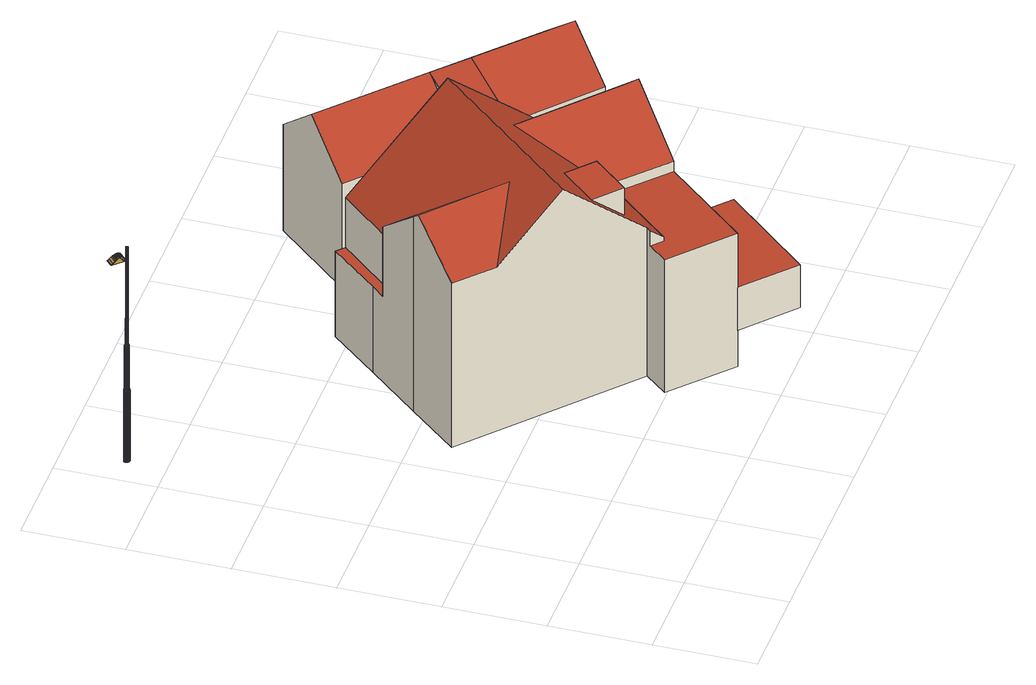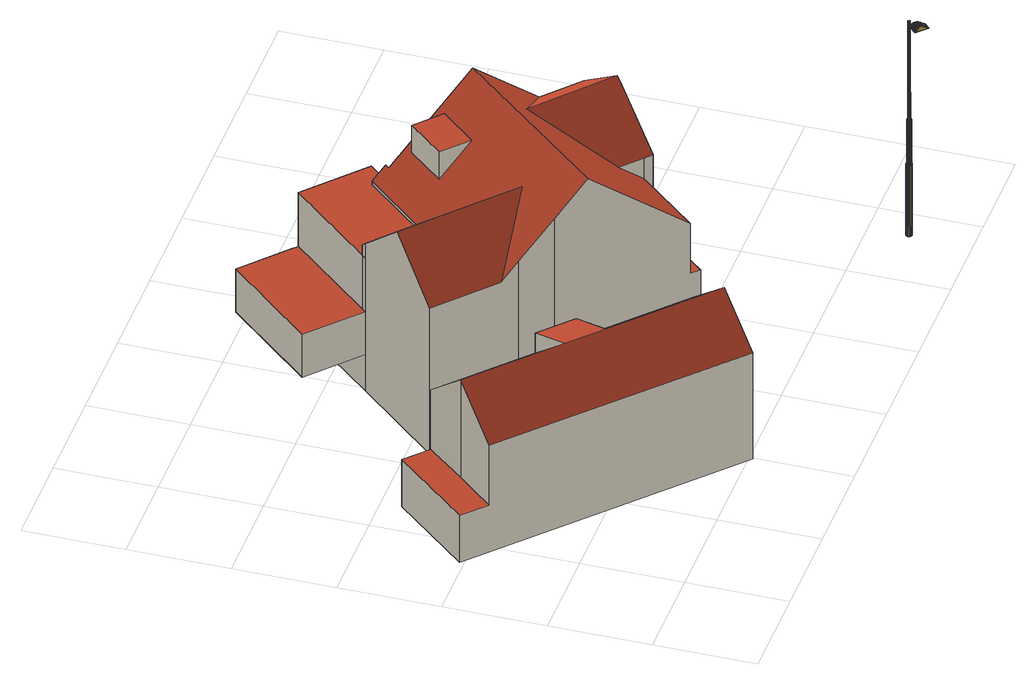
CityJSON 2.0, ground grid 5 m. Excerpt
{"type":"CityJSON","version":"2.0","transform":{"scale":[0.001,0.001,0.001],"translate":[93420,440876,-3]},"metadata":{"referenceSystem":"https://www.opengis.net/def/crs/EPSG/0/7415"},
"CityObjects":{
"cityfurniture1":{"type":"CityFurniture","attributes":{"Lichtpunttype":"Straatverlichting","Brondatum":"12-06-2019","Buurt_nummer":"62","Masttype":"TRAMMAST LPH 10M","Lamptype":"CPO-TW 140W KL.728","Buurtnaam":"Hillegersberg Noord","Nummer":"15","Uithoudertype":"UITHOUDER OV CONVERSIEMODEL","Geplaatst_op":"02-12-2010","Wijknummer":"6","Nivo":"0","Datum_laatste_mutatie":"07-06-2019","Straatnaam":"Straatweg","Thema":"Lichtmasten","Beheerobject":"71935/OVL-015","Armatuurtype":"4767 ARM SGS 453 1X CPO-TW 140W K EB OC FG EVSA VLAK GLAS LS-6","Objecthoogte":"10","Klasse":"Verbindingsweg 2-zijdig","Wijknaam":"Hillegersberg-Schiebroek","class":"Paal","function":"Lichtmast"},"geometry":[{"type":"MultiSurface","lod":"2","boundaries":[[[0,1,2,3]],[[4,5,6,7]],[[8,9,10,11]],[[12,13,1,0]],[[14,15,16,17]],[[17,16,9,8]],[[3,2,5,4]],[[11,10,13,12]],[[18,8,11,19]],[[20,0,3,21]],[[22,23,24,25]],[[26,27,28,29]],[[30,31,32,33]],[[19,11,12,34]],[[35,36,23,22]],[[29,28,37,38]],[[34,12,0,20]],[[39,40,27,26]],[[41,4,7,42]],[[43,14,17,44]],[[45,46,31,30]],[[21,3,4,41]],[[44,17,8,18]],[[33,32,15,14]],[[47,48,46,45]],[[49,50,36,35]],[[38,37,50,49]],[[42,7,40,39]],[[23,51,52,24]],[[7,6,53,40]],[[54,55,56,57]],[[58,59,55,54]],[[28,60,61,37]],[[62,63,59,58]],[[64,65,63,62]],[[66,67,65,64]],[[50,68,69,36]],[[37,61,68,50]],[[36,69,51,23]],[[70,71,48,47]],[[57,56,71,70]],[[27,72,60,28]],[[24,52,67,66]],[[40,53,72,27]],[[73,74,75,76]],[[77,78,79,80]],[[81,82,83,84]],[[85,86,87,88]],[[89,90,91,92]],[[92,91,93,94]],[[80,79,95,96]],[[97,98,78,77]],[[99,100,101,102]],[[84,83,103,104]],[[94,93,74,73]],[[105,106,98,97]],[[107,108,106,105]],[[88,87,108,107]],[[104,103,86,85]],[[109,110,82,81]],[[102,101,110,109]],[[74,111,112,75]],[[90,113,114,91]],[[115,116,117,118]],[[78,119,120,79]],[[121,122,123,124]],[[125,126,113,90]],[[87,127,128,108]],[[124,123,129,130]],[[131,132,133,134]],[[91,114,135,93]],[[93,135,111,74]],[[98,136,119,78]],[[118,117,100,99]],[[134,133,122,121]],[[86,137,127,87]],[[79,120,138,95]],[[139,140,116,115]],[[130,129,140,139]],[[108,128,141,106]],[[96,95,126,125]],[[106,141,136,98]],[[75,112,132,131]],[[142,143,144,145]],[[146,147,148,149]],[[150,151,152,153]],[[154,155,143,142]],[[153,152,147,146]],[[156,157,158,159]],[[145,144,151,150]],[[160,161,162,163]],[[163,162,157,156]],[[149,148,164,165]],[[159,158,155,154]],[[166,142,145,167]],[[92,160,163,89]],[[165,164,168,169]],[[170,146,149,171]],[[169,168,172,173]],[[174,175,176,177]],[[177,176,178,179]],[[180,181,182,183]],[[183,182,184,185]],[[185,184,186,187]],[[187,186,188,189]],[[189,188,190,191]],[[192,150,153,193]],[[179,178,161,160]],[[167,145,150,192]],[[194,159,154,195]],[[196,197,198,199]],[[173,172,197,196]],[[199,198,200,201]],[[201,200,202,203]],[[203,202,181,180]],[[191,190,204,205]],[[206,156,159,194]],[[195,154,142,166]],[[193,153,146,170]],[[205,204,175,174]],[[89,163,156,206]],[[207,189,191,208]],[[209,183,185,210]],[[211,165,169,212]],[[213,196,199,214]],[[167,97,77,166]],[[215,180,183,209]],[[210,185,187,216]],[[94,179,160,92]],[[212,169,173,217]],[[217,173,196,213]],[[218,201,203,219]],[[214,199,201,218]],[[76,174,177,73]],[[216,187,189,207]],[[171,149,165,211]],[[208,191,205,220]],[[166,77,80,195]],[[73,177,179,94]],[[220,205,174,76]],[[219,203,180,215]],[[195,80,96,194]],[[214,102,109,213]],[[210,130,139,209]],[[208,134,121,207]],[[218,99,102,214]],[[171,85,88,170]],[[217,81,84,212]],[[219,118,99,218]],[[192,105,97,167]],[[193,107,105,192]],[[220,131,134,208]],[[170,88,107,193]],[[211,104,85,171]],[[194,96,125,206]],[[213,109,81,217]],[[216,124,130,210]],[[209,139,115,215]],[[212,84,104,211]],[[206,125,90,89]],[[207,121,124,216]],[[76,75,131,220]],[[178,176,175,204,190,188,186,184,182,181,202,200,198,197,172,168,164,148,147,152,151,144,143,155,158,157,162,161]],[[116,221,222,117]],[[123,223,224,129]],[[122,225,223,123]],[[112,226,227,132]],[[101,228,229,110]],[[113,230,231,114]],[[83,232,233,103]],[[95,138,234,126]],[[133,235,225,122]],[[140,236,221,116]],[[126,234,230,113]],[[117,222,237,100]],[[111,238,226,112]],[[103,233,137,86]],[[129,224,236,140]],[[132,227,235,133]],[[82,239,232,83]],[[110,229,239,82]],[[100,237,228,101]],[[224,29,38,236]],[[223,26,29,224]],[[236,38,49,221]],[[114,231,240,135]],[[228,25,241,229]],[[222,35,22,237]],[[225,39,26,223]],[[233,242,243,137]],[[135,240,238,111]],[[127,244,245,128]],[[229,241,246,239]],[[120,247,43,138]],[[137,243,244,127]],[[221,49,35,222]],[[119,248,247,120]],[[136,249,248,119]],[[232,250,242,233]],[[237,22,25,228]],[[239,246,250,232]],[[128,245,251,141]],[[141,251,249,136]],[[235,42,39,225]],[[138,43,44,234]],[[230,18,19,231]],[[25,24,66,241]],[[246,64,62,250]],[[231,19,34,240]],[[247,33,14,43]],[[242,58,54,243]],[[226,21,41,227]],[[251,47,45,249]],[[244,57,70,245]],[[240,34,20,238]],[[250,62,58,242]],[[227,41,42,235]],[[234,44,18,230]],[[248,30,33,247]],[[249,45,30,248]],[[245,70,47,251]],[[238,20,21,226]],[[243,54,57,244]],[[241,66,64,246]],[[252,253,254,255]],[[256,257,258,259]],[[260,261,262]],[[255,254,263,264]],[[265,266,267]],[[268,269,270,271]],[[260,272,273,274]],[[275,276,277,278]],[[259,258,279,280]],[[271,270,257,256]],[[267,281,265]],[[282,283,276,275]],[[280,279,284,285]],[[286,287,288,289]],[[278,277,267,266]],[[290,291,292,293]],[[293,292,294,295]],[[295,294,287,286]],[[262,274,260]],[[289,288,253,252]],[[285,284,283,282]],[[264,263,269,268]],[[296,297,298,299]],[[300,301,297,296]],[[302,303,304]],[[303,305,304]],[[303,306,305]],[[307,308,301,300]],[[309,310,298,297,301,308,311,312,313,314,315,316],[317,318,303,302,319,320]],[[303,318,321,306]],[[306,322,305]],[[306,310,309,322]],[[322,309,316,305]],[[299,298,310,306]],[[323,311,308,307]],[[324,288,287,325]],[[326,253,288,324]],[[327,263,254,328]],[[329,269,263,327]],[[328,254,253,326]],[[330,270,269,329]],[[331,332,333,334]],[[335,336,337,262]],[[338,339,336,335]],[[340,341,342,343]],[[344,345,346,347]],[[341,344,347,342]],[[348,340,343,349]],[[215,115,118,219]],[[350,351,352,353]],[[354,355,356,357]],[[355,350,353,356]],[[358,359,360,361]],[[362,363,364,365]],[[366,358,361,367]],[[368,369,370,371]],[[372,362,365,373]],[[374,348,349,375]],[[376,377,378,379]],[[363,376,379,364]],[[380,381,382,383]],[[369,372,373,370]],[[381,366,367,382]],[[384,385,386,387]],[[359,384,387,360]],[[388,380,383,389]],[[377,390,391,378]],[[385,374,375,386]],[[392,393,394,395]],[[396,392,395,397]],[[398,396,397,399]],[[400,401,402,403]],[[404,405,406,407]],[[405,408,409,406]],[[393,404,407,394]],[[410,411,412,413]],[[414,415,416,417]],[[418,419,420,421]],[[415,422,423,416]],[[424,425,426,427]],[[411,428,429,412]],[[430,431,432,433]],[[434,435,436,437]],[[408,418,421,409]],[[438,414,417,439]],[[435,410,413,436]],[[440,430,433,441]],[[419,434,437,420]],[[431,438,439,432]],[[425,442,443,426]],[[442,440,441,443]],[[444,445,446,447]],[[448,449,450,451]],[[452,453,454,455]],[[453,444,447,454]],[[456,400,403,457]],[[445,448,451,446]],[[449,456,457,450]],[[458,459,460,461]],[[462,463,464,465]],[[466,467,468,469]],[[459,470,471,460]],[[472,473,474,475]],[[463,476,477,464]],[[351,478,479,352]],[[467,452,455,468]],[[480,472,475,481]],[[482,458,461,483]],[[473,466,469,474]],[[478,484,485,479]],[[484,482,483,485]],[[486,462,465,487]],[[470,486,487,471]],[[488,276,283,489]],[[490,277,276,488]],[[491,267,277,490]],[[273,281,267,491]],[[492,493,494,495]],[[317,496,307]],[[497,498,499]],[[304,500,501]],[[502,503,319,302]],[[503,502,493,492]],[[320,319,496]],[[302,304,501]],[[493,502,302,303]],[[299,306,321,317]],[[317,320,496]],[[307,300,296]],[[501,496,319,302]],[[317,296,299]],[[496,323,307]],[[497,499,317,320,492,495,504]],[[317,307,296]],[[505,506,339,338]],[[507,508,509,510]],[[511,291,512,513]],[[510,509,506,505]],[[513,512,508,507]],[[514,292,291,511]],[[325,287,294,515]],[[515,294,292,514]],[[516,517,518,519]],[[520,521,522,523]],[[524,525,526,527]],[[528,529,530,531]],[[532,533,534,535]],[[536,532,535,537]],[[538,539,540,541]],[[542,536,537,543]],[[525,542,543,526]],[[521,544,545,522]],[[529,516,519,530]],[[517,520,523,518]],[[546,528,531,547]],[[533,546,547,534]],[[548,538,541,549]],[[550,551,552,553]],[[554,548,549,555]],[[556,557,558,559]],[[560,561,562,563]],[[564,565,566,567]],[[557,550,553,558]],[[568,569,570,571]],[[572,554,555,573]],[[574,575,576,577]],[[575,568,571,576]],[[561,572,573,562]],[[578,560,563,579]],[[422,574,577,423]],[[565,578,579,566]],[[551,564,567,552]],[[580,581,582,583]],[[584,585,586,587]],[[588,589,590,591]],[[585,592,593,586]],[[594,595,596,597]],[[595,598,599,596]],[[600,580,583,601]],[[589,594,597,590]],[[598,602,603,599]],[[602,600,601,603]],[[604,588,591,605]],[[606,607,608,609]],[[610,606,609,611]],[[612,604,605,613]],[[592,612,613,593]],[[496,312,311,323]],[[500,314,313,501]],[[614,337,615]],[[615,337,336,616]],[[617,506,509,618]],[[265,619,614,281]],[[501,313,312,496]],[[615,619,614]],[[305,316,315,304]],[[620,621,508]],[[304,315,314,500]],[[512,291,290]],[[622,339,506,617]],[[616,336,339,622]],[[508,512,620]],[[290,620,512]],[[618,509,508,621]],[[260,623,261]],[[624,491,490,625]],[[273,491,624]],[[624,272,273]],[[489,283,284,626]],[[626,284,279,627]],[[628,258,257,629]],[[629,257,270,330]],[[627,279,258,628]],[[630,368,371,631]],[[632,633,634,635]],[[636,637,638,639]],[[640,641,642,643]],[[633,644,645,634]],[[637,632,635,638]],[[644,630,631,645]],[[646,647,648,649]],[[650,651,652,653]],[[494,654,504,495]],[[655,640,643,656]],[[657,655,656,658]],[[659,650,653,660]],[[492,320,319,503]],[[651,661,662,652]],[[663,646,649,664]],[[665,666,667,668]],[[666,659,660,667]],[[647,665,668,648]],[[661,669,670,662]],[[654,498,504]],[[669,657,658,670]],[[494,493,303,318,321,671,498,654]],[[497,504,498]],[[671,499,498]],[[499,671,317]],[[321,317,671]],[[672,514,511,673]],[[674,328,326,675]],[[676,515,514,672]],[[677,327,328,674]],[[678,329,327,677]],[[679,505,338,680]],[[681,510,505,679]],[[682,629,330,623]],[[683,628,629,682]],[[684,488,489,685]],[[686,626,627,687]],[[625,490,488,684]],[[680,338,335,688]],[[689,324,325,690]],[[675,326,324,689]],[[687,627,628,683]],[[673,511,513,691]],[[688,335,262,261]],[[691,513,507,692]],[[692,507,510,681]],[[623,330,329,678]],[[690,325,515,676]],[[685,489,626,686]],[[619,615,271]],[[271,256,259,280,285,282,275,278,266,619]],[[693,694,695,696]],[[696,695,332,331]],[[697,698,694,693]],[[334,699,700,697,693,696,331]],[[701,702,703,704]],[[705,706,707,708]],[[700,709,698,697]],[[699,710,709,700]],[[710,333,332,695,694,698,709]],[[711,712,713,714]],[[706,715,716,707]],[[334,333,710,699]],[[717,718,719,720]],[[721,701,704,722]],[[607,705,708,608]],[[718,711,714,719]],[[712,723,724,713]],[[715,717,720,716]],[[723,721,722,724]],[[262,337,614,274]],[[621,290,293,295,286,289,252,255,264,268,271,615,616,622,617,618]],[[621,620,290]],[[260,272,624]],[[624,625,684,685,686,687,683,682,623,260]],[[619,266,265]],[[691,692,681,679,680,688,261,623,678,677,674,675,689,690,676,672,673]]]}]},
"building1":{"type":"Building","attributes":{"yearOfConstruction":1888,"hoogste_bouwlaag":2,"statusOmschr":"Pand in gebruik","aantalBouwlagen":3,"laagste_bouwlaag":0,"deviation":"yes","typeOmschr":"vrijstaand","class":"Pand"},"address":[{"CountryName":"Nederland","LocalityName":"Rotterdam","ThoroughfareNumber":"256","ThoroughfareName":"Straatweg","PostalCode":"3054AN"}],"geometry":[{"type":"MultiSurface","lod":"2","boundaries":[[[725,726,727,728,729,730,731,732,733,734,735]],[[736,737,738,739,740,741]],[[742,743,738,737]],[[744,745,746,747]],[[748,749,747,746,750,751,752]],[[753,754,755,756,757]],[[758,759,760,744,747,749]],[[738,743,761,762,751,750,763,764,765,766,739],[767,768,769,770]],[[771,772,773,774]],[[775,776,777,778,779]],[[780,781,782,783,784,785]],[[736,741,785,786]],[[774,773,727,726]],[[785,784,777,776]],[[786,785,776,775]],[[736,786,775,774,726,725,742,737]],[[757,756,748,752]],[[765,764,782,781]],[[766,765,781,780]],[[763,729,728,783,782,764]],[[750,746,745,730,729,763]],[[760,731,730,745,744]],[[754,732,731,760,759,755]],[[733,732,754,753]],[[751,762,734,733,753,757,752]],[[735,734,762,761]],[[742,725,735,761,743]],[[779,778,772,771]],[[740,739,766]],[[741,740,766,780,785]],[[749,748,758]],[[748,756,755,759,758]],[[778,787,777,773,772]],[[777,784,783,728,727,773]],[[771,774,775,779]],[[770,769,788,789]],[[789,788,768,767]],[[789,767,770]],[[788,769,768]]],"semantics":{"surfaces":[{"type":"GroundSurface"},{"type":"RoofSurface"},{"type":"OuterCeilingSurface"},{"type":"WallSurface"}],"values":[0,1,1,1,1,1,1,1,2,1,1,3,3,3,3,3,3,3,3,3,3,3,3,3,3,3,3,3,3,3,3,3,3,3,3,1,3,3,3]}}]},
"building2":{"type":"Building","attributes":{"yearOfConstruction":1888,"statusOmschr":"Pand in gebruik","aantalBouwlagen":1,"class":"Pand"},"address":[{"CountryName":"Nederland","LocalityName":"Rotterdam"}],"geometry":[{"type":"Solid","lod":"2","boundaries":[[[[790,791,792,793]],[[794,795,796,797]],[[798,797,799,800]],[[798,801,802,803,794,797]],[[804,805,806,807,808]],[[794,803,809,810]],[[798,800,806,805]],[[801,798,805,804]],[[808,793,792,802,801,804]],[[808,807,790,793]],[[799,796,795,810,809,791,790,807,806,800]],[[802,792,791,809,803]],[[797,796,799]],[[794,810,795]]]],"semantics":{"surfaces":[{"type":"GroundSurface"},{"type":"RoofSurface"},{"type":"WallSurface"}],"values":[[0,1,1,1,1,1,2,2,2,2,2,2,2,2]]}}]}
},
"vertices":[
[1427,27020,1455],[1427,27020,855],[1419,26989,855],[1419,26989,1455],[1417,26958,1455],[1417,26958,855],[1422,26926,855],[1422,26926,1455],[1493,27092,1455],[1493,27092,855],[1466,27074,855],[1466,27074,1455],[1444,27049,1455],[1444,27049,855],[1553,27109,1455],[1553,27109,855],[1522,27104,855],[1522,27104,1455],[1493,27092,4855],[1466,27074,4855],[1427,27020,4855],[1419,26989,4855],[1600,26826,4855],[1600,26826,1455],[1629,26839,1455],[1629,26839,4855],[1452,26870,4855],[1452,26870,1455],[1477,26848,1455],[1477,26848,4855],[1616,27098,1455],[1616,27098,855],[1585,27107,855],[1585,27107,1455],[1444,27049,4855],[1569,26821,4855],[1569,26821,1455],[1506,26832,1455],[1506,26832,4855],[1434,26897,4855],[1434,26897,1455],[1417,26958,4855],[1422,26926,4855],[1553,27109,4855],[1522,27104,4855],[1645,27082,1455],[1645,27082,855],[1669,27060,1455],[1669,27060,855],[1537,26823,4855],[1537,26823,1455],[1600,26826,855],[1629,26839,855],[1434,26897,855],[1705,26973,1455],[1705,26973,855],[1699,27004,855],[1699,27004,1455],[1703,26941,1455],[1703,26941,855],[1477,26848,855],[1506,26832,855],[1694,26910,1455],[1694,26910,855],[1678,26881,1455],[1678,26881,855],[1656,26856,1455],[1656,26856,855],[1537,26823,855],[1569,26821,855],[1688,27033,1455],[1688,27033,855],[1452,26870,855],[1488,26996,8855],[1488,26996,7455],[1483,26980,7455],[1483,26980,8855],[1587,27037,7455],[1600,27066,7355],[1578,27073,7355],[1570,27042,7455],[1619,26923,7455],[1647,26904,7355],[1659,26926,7355],[1628,26939,7455],[1634,26971,7455],[1667,26973,7355],[1663,26996,7355],[1631,26988,7455],[1522,27034,8855],[1522,27034,7455],[1508,27024,7455],[1508,27024,8855],[1497,27011,7455],[1497,27011,8855],[1553,27075,7355],[1554,27043,7455],[1602,27028,7455],[1622,27054,7355],[1579,26894,7455],[1588,26863,7355],[1610,26871,7355],[1594,26901,7455],[1665,26949,7355],[1633,26955,7455],[1615,27017,7455],[1640,27038,7355],[1625,27003,7455],[1654,27018,7355],[1608,26910,7455],[1630,26885,7355],[1459,27008,7355],[1453,26985,7355],[1507,27061,7355],[1488,27048,7355],[1545,26892,7455],[1541,26860,7355],[1564,26859,7355],[1562,26892,7455],[1600,27066,4955],[1578,27073,4955],[1491,26931,7455],[1464,26915,7355],[1478,26895,7355],[1501,26917,7455],[1537,27040,7455],[1529,27071,7355],[1663,26996,4955],[1654,27018,4955],[1496,26878,7355],[1514,26906,7455],[1482,26963,7455],[1451,26961,7355],[1455,26938,7355],[1485,26946,7455],[1471,27030,7355],[1622,27054,4955],[1667,26973,4955],[1553,27075,4955],[1529,26897,7455],[1518,26866,7355],[1640,27038,4955],[1579,27020,8905],[1579,27020,12905],[1591,27014,12905],[1591,27014,8905],[1613,26983,8905],[1613,26983,12905],[1615,26970,12905],[1615,26970,8905],[1601,27005,8905],[1601,27005,12905],[1609,26994,12905],[1609,26994,8905],[1567,27024,8905],[1567,27024,12905],[1542,27022,8905],[1542,27022,12905],[1555,27024,12905],[1555,27024,8905],[1520,27011,8905],[1520,27011,12905],[1531,27018,12905],[1531,27018,8905],[1614,26958,12905],[1614,26958,8905],[1587,27037,8855],[1602,27028,8855],[1611,26946,12905],[1611,26946,8905],[1631,26988,8855],[1634,26971,8855],[1604,26934,12905],[1604,26934,8905],[1501,26977,8905],[1501,26977,12905],[1505,26989,12905],[1505,26989,8905],[1511,27001,12905],[1511,27001,8905],[1548,26911,8905],[1548,26911,12905],[1536,26914,12905],[1536,26914,8905],[1524,26921,12905],[1524,26921,8905],[1515,26929,12905],[1515,26929,8905],[1507,26940,12905],[1507,26940,8905],[1503,26951,12905],[1503,26951,8905],[1615,27017,8855],[1625,27003,8855],[1554,27043,8855],[1570,27042,8855],[1596,26924,8905],[1596,26924,12905],[1585,26916,12905],[1585,26916,8905],[1574,26912,12905],[1574,26912,8905],[1560,26910,12905],[1560,26910,8905],[1500,26964,12905],[1500,26964,8905],[1537,27040,8855],[1491,26931,8855],[1485,26946,8855],[1529,26897,8855],[1514,26906,8855],[1633,26955,8855],[1628,26939,8855],[1608,26910,8855],[1594,26901,8855],[1545,26892,8855],[1501,26917,8855],[1619,26923,8855],[1579,26894,8855],[1562,26892,8855],[1482,26963,8855],[1541,26860,4955],[1564,26859,4955],[1478,26895,4955],[1496,26878,4955],[1464,26915,4955],[1453,26985,4955],[1451,26961,4955],[1610,26871,4955],[1630,26885,4955],[1507,27061,4955],[1488,27048,4955],[1659,26926,4955],[1665,26949,4955],[1529,27071,4955],[1455,26938,4955],[1518,26866,4955],[1588,26863,4955],[1459,27008,4955],[1647,26904,4955],[1471,27030,4955],[1656,26856,4855],[1703,26941,4855],[1705,26973,4855],[1699,27004,4855],[1688,27033,4855],[1678,26881,4855],[1585,27107,4855],[1616,27098,4855],[1645,27082,4855],[1694,26910,4855],[1669,27060,4855],[1170,27051,12567],[1178,27058,12572],[1159,27077,12580],[1152,27070,12574],[1060,27164,12570],[1062,27176,12576],[1033,27205,12561],[1032,27192,12556],[1544,27248,12316],[1543,27249,12327],[1542,27236,12319],[1139,27099,12585],[1132,27091,12579],[787,27437,12316],[799,27425,12337],[788,27451,12331],[1110,27114,12580],[1115,27123,12586],[1089,27149,12584],[1086,27138,12578],[1081,27723,12316],[1055,27735,12316],[1542,27235,12316],[920,27305,12468],[916,27324,12469],[846,27393,12397],[854,27370,12401],[1003,27235,12542],[1004,27220,12538],[776,27463,12316],[947,27278,12493],[944,27296,12495],[973,27266,12520],[975,27250,12517],[1198,27022,12546],[1207,27027,12550],[1194,27041,12562],[1186,27036,12557],[1222,26996,12507],[1233,26999,12509],[1226,27008,12524],[1215,27004,12521],[1217,27016,12538],[1207,27012,12534],[1059,27750,12318],[1059,27750,12311],[1045,27745,12311],[1045,27745,12318],[1073,27745,12318],[1073,27745,12311],[1223,27084,12311],[1098,27149,12311],[1241,26957,12318],[766,27444,12318],[766,27472,12318],[1548,27258,12318],[1548,27258,12311],[760,27459,12311],[766,27472,12311],[1554,27243,12311],[1548,27230,12311],[1269,26957,12311],[1255,26951,12311],[1241,26957,12311],[766,27444,12311],[1072,27702,12311],[809,27444,12311],[1422,27278,12311],[1361,27406,12311],[809,27445,12311],[760,27459,12318],[1554,27243,12318],[1467,27307,12562],[1480,27294,12550],[1451,27323,12572],[1411,27364,12585],[1432,27343,12580],[1387,27388,12586],[1362,27414,12584],[1360,27360,12422],[1145,27150,12422],[1140,27155,12438],[1355,27365,12438],[1542,27236,12322],[1262,26964,12322],[1262,26964,12319],[1535,27241,12403],[1258,26971,12403],[1182,27239,12585],[1155,27267,12577],[1149,27261,12577],[1177,27234,12585],[1127,27297,12562],[1097,27327,12544],[1092,27321,12544],[1121,27291,12562],[1208,27214,12587],[1202,27208,12587],[1331,27111,12525],[1322,27119,12539],[1317,27113,12539],[1325,27105,12525],[1346,27095,12494],[1339,27102,12510],[1334,27096,12510],[1341,27089,12494],[1301,27118,12551],[1287,27132,12563],[1282,27126,12563],[1295,27113,12551],[1196,27202,12587],[1171,27228,12585],[1165,27222,12585],[1191,27197,12587],[1311,27108,12539],[1305,27102,12539],[1260,27137,12573],[1241,27156,12581],[1235,27151,12581],[1254,27131,12573],[1220,27178,12586],[1215,27173,12586],[1232,27190,12586],[1226,27184,12586],[1144,27256,12577],[1115,27286,12562],[1110,27280,12562],[1138,27250,12577],[1327,27091,12510],[1320,27099,12525],[1314,27094,12525],[1322,27086,12510],[1271,27148,12573],[1252,27168,12581],[1246,27162,12581],[1265,27143,12573],[1335,27084,12494],[1329,27078,12494],[1086,27315,12544],[1080,27310,12544],[1354,27133,12525],[1345,27142,12539],[1340,27136,12539],[1348,27127,12525],[1362,27124,12510],[1356,27119,12510],[1369,27117,12494],[1363,27112,12494],[1150,27319,12562],[1120,27349,12544],[1114,27344,12544],[1144,27314,12562],[1335,27152,12551],[1322,27165,12563],[1316,27160,12563],[1330,27146,12551],[1305,27182,12573],[1299,27176,12573],[1190,27300,12577],[1161,27331,12562],[1155,27325,12562],[1183,27295,12577],[1310,27223,12581],[1289,27246,12586],[1283,27240,12586],[1304,27217,12581],[1286,27201,12581],[1266,27223,12586],[1260,27218,12586],[1280,27196,12581],[1265,27269,12587],[1260,27264,12587],[1393,27139,12494],[1385,27147,12510],[1379,27141,12510],[1387,27134,12494],[1132,27360,12544],[1126,27354,12544],[1358,27174,12551],[1345,27188,12563],[1339,27182,12563],[1352,27168,12551],[1243,27247,12587],[1217,27273,12585],[1211,27267,12585],[1237,27241,12587],[1329,27204,12573],[1323,27198,12573],[1368,27164,12539],[1362,27158,12539],[1377,27155,12525],[1371,27149,12525],[1275,27190,12581],[1254,27212,12586],[1249,27206,12586],[1269,27184,12581],[1231,27235,12587],[1205,27262,12585],[1199,27256,12585],[1225,27230,12587],[1310,27154,12563],[1294,27171,12573],[1288,27165,12573],[1304,27149,12563],[1178,27290,12577],[1172,27284,12577],[1263,27179,12581],[1243,27201,12586],[1237,27195,12586],[1258,27173,12581],[1166,27278,12577],[1138,27308,12562],[1133,27302,12562],[1161,27273,12577],[1334,27130,12539],[1324,27140,12551],[1318,27135,12551],[1328,27125,12539],[1219,27225,12587],[1213,27219,12587],[1351,27113,12510],[1342,27122,12525],[1337,27116,12525],[1345,27108,12510],[1109,27338,12544],[1103,27332,12544],[1312,27130,12551],[1306,27124,12551],[1358,27106,12494],[1352,27101,12494],[1282,27160,12573],[1277,27154,12573],[1299,27143,12563],[1293,27138,12563],[1194,27251,12585],[1188,27245,12585],[1191,27592,12469],[1218,27563,12495],[1122,27664,12397],[1066,27724,12331],[1356,27411,12474],[1092,27154,12474],[936,27315,12455],[1199,27572,12455],[1548,27230,12318],[1127,27645,12381],[859,27394,12375],[1103,27671,12351],[1255,26951,12318],[1269,26957,12318],[1218,27089,12474],[1417,27283,12474],[1164,27608,12420],[1532,27243,12430],[1256,26974,12430],[1522,27253,12475],[1246,26984,12475],[1252,26979,12454],[1528,27247,12454],[1507,27267,12509],[1240,26991,12493],[1515,27259,12493],[1499,27274,12524],[1491,27283,12538],[1288,27292,12587],[1263,27317,12585],[1257,27312,12585],[1282,27286,12587],[1235,27345,12577],[1207,27375,12562],[1201,27369,12562],[1230,27339,12577],[1415,27162,12494],[1408,27170,12510],[1402,27164,12510],[1410,27156,12494],[1332,27246,12581],[1312,27268,12586],[1306,27263,12586],[1327,27240,12581],[1381,27197,12551],[1368,27210,12563],[1362,27204,12563],[1375,27191,12551],[1391,27186,12539],[1386,27180,12539],[1196,27364,12562],[1166,27394,12544],[1161,27388,12544],[1190,27358,12562],[1400,27177,12525],[1394,27172,12525],[1178,27405,12544],[1172,27399,12544],[1351,27226,12573],[1346,27221,12573],[1224,27334,12577],[1218,27328,12577],[1389,27166,12525],[1380,27175,12539],[1374,27169,12539],[1383,27160,12525],[1251,27306,12585],[1246,27300,12585],[1404,27150,12494],[1396,27158,12510],[1391,27153,12510],[1398,27145,12494],[1321,27234,12581],[1300,27257,12586],[1294,27251,12586],[1315,27229,12581],[1370,27185,12551],[1356,27199,12563],[1350,27193,12563],[1364,27180,12551],[1184,27352,12562],[1155,27382,12544],[1149,27377,12544],[1178,27347,12562],[1277,27281,12587],[1271,27275,12587],[1240,27295,12585],[1213,27323,12577],[1207,27317,12577],[1234,27289,12585],[1340,27215,12573],[1334,27209,12573],[1219,27386,12562],[1189,27416,12544],[1183,27410,12544],[1213,27381,12562],[1427,27173,12494],[1419,27181,12510],[1413,27175,12510],[1421,27167,12494],[1379,27221,12563],[1363,27238,12573],[1357,27232,12573],[1373,27216,12563],[1411,27189,12525],[1406,27183,12525],[1344,27257,12581],[1323,27279,12586],[1318,27273,12586],[1338,27251,12581],[1299,27303,12587],[1294,27297,12587],[1247,27356,12577],[1241,27351,12577],[1274,27329,12585],[1268,27323,12585],[1392,27208,12551],[1387,27202,12551],[1430,27192,12510],[1423,27200,12525],[1417,27194,12525],[1425,27186,12510],[1438,27184,12494],[1432,27179,12494],[1403,27197,12539],[1397,27191,12539],[1263,26963,12316],[1251,26962,12327],[1250,26963,12329],[1244,26972,12432],[1240,26977,12454],[1251,26962,12316],[1230,26988,12490],[1235,26982,12474],[1246,26969,12406],[1372,27417,12578],[1092,27711,12337],[1146,27655,12401],[1247,27532,12520],[1276,27503,12542],[1306,27471,12561],[1335,27442,12576],[1276,27121,12563],[1270,27115,12563],[1308,27088,12525],[1300,27097,12539],[1294,27091,12539],[1302,27082,12525],[1324,27072,12494],[1316,27080,12510],[1310,27075,12510],[1318,27067,12494],[1172,27342,12562],[1144,27371,12544],[1138,27365,12544],[1167,27336,12562],[1289,27107,12551],[1284,27102,12551],[1373,27136,12510],[1365,27144,12525],[1359,27139,12525],[1368,27130,12510],[1317,27193,12573],[1298,27212,12581],[1293,27206,12581],[1311,27188,12573],[900,27351,12420],[1201,27311,12577],[1195,27306,12577],[1229,27284,12585],[1223,27278,12585],[1333,27176,12563],[1328,27171,12563],[1277,27235,12586],[1271,27229,12586],[1381,27128,12494],[1375,27123,12494],[1357,27153,12539],[1347,27163,12551],[1341,27157,12551],[1351,27147,12539],[1254,27258,12587],[1248,27252,12587],[836,27417,12347],[1503,27285,12521],[1511,27277,12507],[1439,27350,12574],[1457,27332,12567],[1495,27293,12534],[1419,27370,12579],[1396,27393,12580],[1534,27255,12432],[1537,27253,12406],[1530,27259,12454],[1347,27444,12570],[1319,27472,12556],[1210,27587,12468],[1236,27559,12493],[1263,27530,12517],[1291,27502,12538],[1543,27249,12329],[1472,27316,12557],[1485,27303,12546],[1518,27270,12491],[1525,27264,12474],[1381,27337,12429],[1166,27128,12429],[1156,27138,12418],[1371,27347,12418],[1381,27337,12447],[1166,27128,12447],[1360,27360,12454],[1371,27347,12457],[1230,27397,12562],[1200,27427,12544],[1195,27422,12544],[1224,27392,12562],[1414,27208,12539],[1404,27219,12551],[1398,27213,12551],[1408,27203,12539],[1156,27138,12457],[1145,27150,12454],[1335,27290,12586],[1311,27314,12587],[1305,27309,12587],[1329,27284,12586],[1390,27233,12563],[1385,27227,12563],[1374,27249,12573],[1355,27268,12581],[1349,27262,12581],[1368,27243,12573],[1258,27368,12577],[1252,27362,12577],[1285,27340,12585],[1280,27334,12585],
[24120,11110,967],[20341,6879,967],[16440,2510,967],[13540,5090,967],[14540,6230,967],[6700,13110,967],[8850,15570,967],[11155,18207,967],[13290,20650,967],[19133,15503,967],[20569,14238,967],[20341,6879,9259],[22211,8973,11706],[17209,13379,11692],[17473,9072,9034],[17793,8786,9032],[20158,6674,9019],[24120,11110,9173],[21275,13616,9165],[8578,15258,12280],[6700,13110,10208],[8500,11530,10201],[12236,12061,12273],[10967,17237,8579],[11968,16362,9701],[11182,9177,13215],[17794,16683,13215],[13696,20292,8602],[13290,20650,5776],[11155,18207,5776],[10593,17564,5776],[10967,17237,5776],[13696,20292,5776],[10967,17237,9703],[10593,17564,9704],[8850,15570,11931],[20569,14238,9987],[19133,15503,11657],[14540,6230,9315],[14363,6028,9315],[14901,5548,8685],[17793,8786,8659],[15742,8985,10117],[14156,7184,10117],[12852,8333,11634],[14438,10133,11634],[22840,4660,3000],[18930,290,3000],[16440,2510,3000],[20341,6879,3000],[20341,6879,5420],[20158,6674,5420],[16440,2510,5420],[18930,290,5420],[22840,4660,5420],[17793,8786,8457],[14901,5548,8457],[14363,6028,8457],[13540,5090,8457],[16440,2510,8457],[20158,6674,8457],[20341,6879,8457],[16702,2277,5420],[14156,7184,11634],[15742,8985,11634],
[28420,11090,1038],[16830,21410,1038],[20280,25260,1038],[31779,14861,1038],[23250,19210,9138],[21490,17260,8087],[23125,15804,8107],[24869,17736,9149],[28939,14053,9172],[23125,15804,6968],[27284,12102,7019],[30617,15911,7048],[20280,25260,7018],[18611,23397,9139],[30617,15911,3673],[28939,14053,3673],[27284,12102,3673],[28420,11090,3688],[31779,14861,3688],[16830,21410,6906],[21490,17260,6949]
]}
